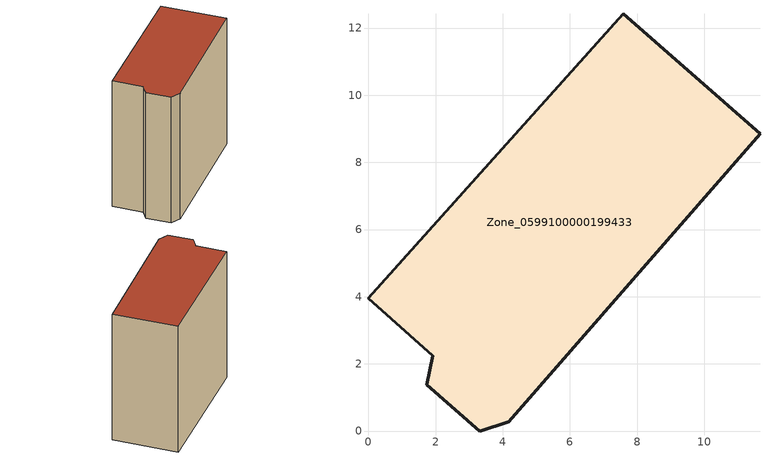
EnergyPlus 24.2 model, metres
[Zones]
Zone_0599100000199433
 floor ground (C_G): 1.74,1.38 1.91,2.24 0,3.96 7.58,12.42 11.66,8.86 4.18,0.28 3.31,0 z0
 wall outside (C_F): 1.91,2.24 1.74,1.38 3.31,0 4.18,0.28 11.66,8.86 7.58,12.42 0,3.96 1.91,2.24 z0:11.51
 roof outside (C_R): 7.58,12.42 0,3.96 1.91,2.24 1.74,1.38 3.31,0 4.18,0.28 11.66,8.86 z11.51
[BUILDING]
Pand.0599100000199433: North Axis=0; Terrain=City; Loads Convergence Tolerance Value=0.04; Temperature Convergence Tolerance Value=0.4; Solar Distribution=FullExterior; Maximum Number of Warmup Days=25; Minimum Number of Warmup Days=1
[Site:Location]
Rotterdam.The.Hague.AP_ZH_NLD Design_Conditions: Latitude=51.96; Longitude=4.45; Time Zone=1; Elevation=-4.5
[SITE:GROUNDTEMPERATURE:BUILDINGSURFACE]
18, 18, 18, 18, 18, 18, 18, 18, 18, 18, 18, 18
[MATERIAL] Thermal Absorptance=0.9; Solar Absorptance=0.7; Visible Absorptance=0.7
Name | Roughness | Thickness | Conductivity | Density | Specific Heat
G.TC.1946 | MediumSmooth | 0.15 | 1 | 540 | 1210
F.TC.1946 | Rough | 0.3 | 0.857143 | 1920 | 840
R.TC.1946 | MediumRough | 0.2 | 0.909091 | 1500 | 1000
[CONSTRUCTION]
C_G: G.TC.1946
C_F: F.TC.1946
C_R: R.TC.1946
[ZONE]
Zone_0599100000199433: Type=1; Multiplier=1; Ceiling Height=Autocalculate; Volume=Autocalculate; Floor Area=autocalculate; Part of Total Floor Area=Yes
[ZONEINFILTRATION:DESIGNFLOWRATE]
Infil_Zone_0599100000199433: Zone or ZoneList or Space or SpaceList=Zone_0599100000199433; Schedule=AlwaysOn; Design Flow Rate Calculation Method=Flow/Area; Flow Rate per Floor Area=0.003; Constant Term Coefficient=1; Temperature Term Coefficient=0; Velocity Term Coefficient=0; Velocity Squared Term Coefficient=0
[HVACTEMPLATE:ZONE:IDEALLOADSAIRSYSTEM]
Zone_0599100000199433: Maximum Heating Supply Air Temperature=50; Minimum Cooling Supply Air Temperature=13; Maximum Heating Supply Air Humidity Ratio=0.0156; Minimum Cooling Supply Air Humidity Ratio=0.0077; Heating Limit=NoLimit; Cooling Limit=NoLimit; Dehumidification Control Type=ConstantSensibleHeatRatio; Cooling Sensible Heat Ratio=0.7; Dehumidification Setpoint=60; Humidification Control Type=None; Humidification Setpoint=30; Outdoor Air Method=None; Outdoor Air Flow Rate per Person=0.00944; Outdoor Air Flow Rate per Zone Floor Area=0; Outdoor Air Flow Rate per Zone=0; Demand Controlled Ventilation Type=None; Outdoor Air Economizer Type=NoEconomizer; Heat Recovery Type=None; Sensible Heat Recovery Effectiveness=0.7; Latent Heat Recovery Effectiveness=0.65
[ZONECONTROL:THERMOSTAT]
ThermostatControl_Zone_0599100000199433: Zone or ZoneList=Zone_0599100000199433; Control Type Schedule=DualSetpointControlType; Control 1=Thermostat_Zone_0599100000199433; Temperature Difference Between Cutout And Setpoint=0
[THERMOSTATSETPOINT:DUALSETPOINT]
Thermostat_Zone_0599100000199433: Heating Setpoint Temperature Schedule=HeatingSetpoint_Zone_0599100000199433; Cooling Setpoint Temperature Schedule=CoolingSetpoint_Zone_0599100000199433
[SCHEDULE:COMPACT]
HeatingSetpoint_Zone_0599100000199433: Through: 12/31, For: AllDays, Until: 24:00, 21
CoolingSetpoint_Zone_0599100000199433: Through: 12/31, For: AllDays, Until: 24:00, 24
DualSetpointControlType: Through: 12/31, For: AllDays, Until: 24:00, 4
AlwaysOn: Through: 12/31, For: AllDays, Until: 24:00, 1
